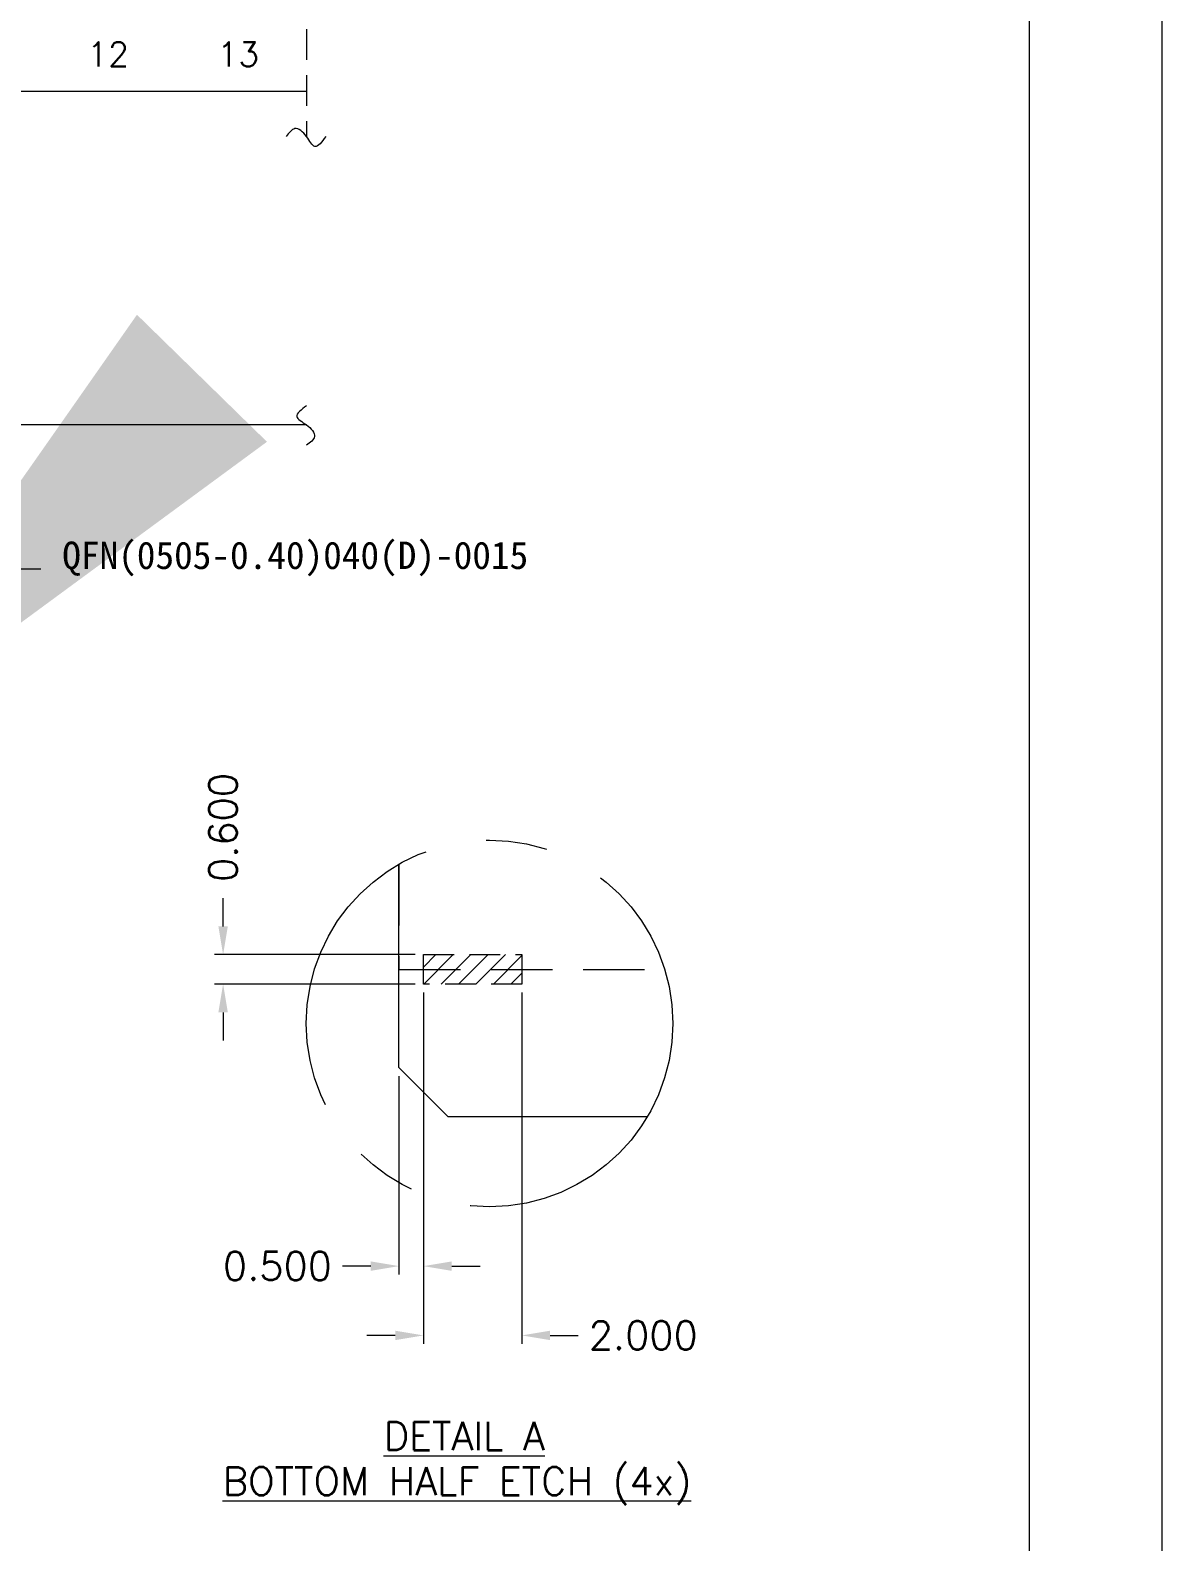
# Model space of a CAD drawing. Extents: x -140 to 3541, y -503 to -95.
# Drawn here: x 3265.6 to 3311.6, y -409.9 to -348.4 of the extents above; entities that cross this region are included whole.
import ezdxf

# ---------------------------------------------------------------- set-up
doc = ezdxf.new("R2010")
doc.units = 0
doc.header["$LTSCALE"] = 5
doc.header["$MEASUREMENT"] = 0
for name, pattern in [('CENTER', [2, 1.25, -0.25, 0.25, -0.25]), ('DASHED', [0.75, 0.5, -0.25]), ('HIDDEN', [0.375, 0.25, -0.125])]:
    doc.linetypes.add(name, pattern=pattern)
for name, color, linetype in [('1', 7, 'CONTINUOUS'), ('1D', 4, 'CONTINUOUS'), ('标注', 4, 'CONTINUOUS')]:
    doc.layers.add(name, color=color, linetype=linetype)
doc.layers.add('图层1实体', color=7, linetype='CONTINUOUS', lineweight=18)
doc.layers.add('尺寸线层', color=3, linetype='CONTINUOUS', lineweight=18)
doc.styles.add('SIMPLEX', font='SIMPLEX')
doc.styles.get("Standard").update_dxf_attribs({"font": 'romans.shx', "bigfont": 'bigfont.shx'})
doc.dimstyles.get("Standard").update_dxf_attribs({"dimscale": 4.5, "dimtxt": 0.16, "dimasz": 0.12, "dimexe": 0.08, "dimexo": 0.05, "dimgap": 0.08, "dimtad": 0, "dimdec": 3, "dimzin": 0, "dimdsep": 46, "dimtxsty": 'Standard', "dimcen": 0.09, "dimadec": 0, "dimazin": 0, "dimtfac": 1, "dimtdec": 3, "dimtmove": 0, "dimatfit": 3, "dimfxl": 1, "dimtolj": 1, "dimtzin": 0, "dimarcsym": 0})

msp = doc.modelspace()

# ---------------------------------------------------------------- hatches: boundary and pattern name
at = {"layer": '1D', "lineweight": 0}
h = msp.add_hatch(dxfattribs=at)
h.set_pattern_fill('ANSI31', color=256, scale=4, style=0)
h.set_pattern_definition([(45, (2761.49285, -302.7584), (-0.3535534, 0.3535534), [])])
h.paths.add_polyline_path([(3281.57458, -387.2395), (3281.57458, -386.0395), (3285.57458, -386.0395), (3285.57458, -387.2395)])

# ---------------------------------------------------------------- linework, layer by layer
at = {"layer": '1', "lineweight": 0}
msp.add_lwpolyline([(3276.81434, -350.91135), (3201.31434, -350.91135), (3200.31434, -349.91135), (3200.31434, -339.41135), (3202.41434, -339.41135, 0.41421356), (3202.81434, -339.01135), (3202.81434, -319.81135, 0.41421356), (3202.41434, -319.41135), (3200.31434, -319.41135), (3200.31434, -304.41135), (3202.41434, -304.41135, 0.41421356), (3202.81434, -304.01135), (3202.81434, -284.81135, 0.41421356), (3202.41434, -284.41135), (3200.31434, -284.41135), (3200.31434, -273.91135), (3201.31434, -272.91135), (3276.81434, -272.91135)], format="xyb", dxfattribs=at)
msp.add_lwpolyline([(3290.6846, -392.6395), (3282.57458, -392.6395), (3280.57458, -390.6395), (3280.57458, -382.35821)], dxfattribs=at)
at = {"layer": '1D', "color": 6, "linetype": 'HIDDEN', "lineweight": 0}
msp.add_line((3276.81434, -271.5041), (3276.81434, -352.75216), dxfattribs=at)
at = {"layer": '1D', "linetype": 'DASHED', "lineweight": 0}
msp.add_lwpolyline([(3280.57458, -382.35821), (3280.57458, -386.6395), (3291.39171, -386.6395)], dxfattribs=at)
at = {"layer": '1D', "linetype": 'HIDDEN', "lineweight": 0}
msp.add_lwpolyline([(3281.57458, -387.2395), (3281.57458, -386.0395), (3285.57458, -386.0395), (3285.57458, -387.2395)], close=True, dxfattribs=at)
at = {"layer": '1D', "color": 2, "linetype": 'CENTER', "lineweight": 0, "ltscale": 2}
msp.add_circle((3284.26449, -388.84121), 7.45954, dxfattribs=at)
at = {"layer": '1D', "lineweight": 0}
msp.add_spline([(3277.59292, -352.75216), (3277.15208, -353.15173), (3276.81434, -352.75216), (3276.33719, -352.42957), (3275.98986, -352.75216)], degree=3, dxfattribs=at)
at = {"layer": '图层1实体', "lineweight": 0, "elevation": 0.03251}
for points in [[(3149.65852, -250.60164), (3311.62224, -250.60164), (3311.62224, -475.5099), (3149.65852, -475.5099)], [(3169.01438, -255.16142), (3306.23004, -255.16142), (3306.23004, -470.97748), (3169.01438, -470.97748)]]:
    msp.add_lwpolyline(points, close=True, dxfattribs=at)
at = {"layer": '标注', "lineweight": 0}
for p, q in [((3276.81434, -364.48441), (3256.43735, -364.48441)), ((3273.41805, -384.8895), (3273.41805, -383.7395)), ((3281.22958, -386.0395), (3273.07305, -386.0395)), ((3281.22958, -387.2395), (3273.07305, -387.2395)), ((3281.57458, -387.5845), (3281.57458, -399.05968)), ((3281.57458, -387.5845), (3281.57458, -401.87991)), ((3285.57458, -387.5845), (3285.57458, -401.87991)), ((3273.41805, -388.3895), (3273.41805, -389.5395)), ((3280.57458, -390.9845), (3280.57458, -399.05968)), ((3279.42458, -398.71468), (3278.27458, -398.71468)), ((3282.72458, -398.71468), (3283.87458, -398.71468)), ((3280.42458, -401.53491), (3279.27458, -401.53491)), ((3286.72458, -401.53491), (3287.87458, -401.53491))]:
    msp.add_line(p, q, dxfattribs=at)
msp.add_spline([(3276.81434, -363.70584), (3276.41477, -364.14668), (3276.81434, -364.48441), (3277.13694, -364.96156), (3276.81434, -365.30889)], degree=3, dxfattribs=at)
for points in [[(3273.22638, -384.8895), (3273.60971, -384.8895), (3273.41805, -386.0395)], [(3273.22638, -388.3895), (3273.60971, -388.3895), (3273.41805, -387.2395)], [(3279.42458, -398.52301), (3279.42458, -398.90634), (3280.57458, -398.71468)], [(3282.72458, -398.52301), (3282.72458, -398.90634), (3281.57458, -398.71468)], [(3280.42458, -401.34325), (3280.42458, -401.72658), (3281.57458, -401.53491)], [(3286.72458, -401.34325), (3286.72458, -401.72658), (3285.57458, -401.53491)]]:
    msp.add_solid(points, dxfattribs=at)

# ---------------------------------------------------------------- texts
at = {"layer": '尺寸线层', "lineweight": 0, "char_height": 0.9920638, "attachment_point": 5}
for s, insert in [('{\\Fsimplex|c0;12}', (3268.73477, -349.40298, -0.09923)), ('{\\Fsimplex|c0;13}', (3274.03477, -349.40298, -0.09923))]:
    msp.add_mtext(s, dxfattribs=dict(at, insert=insert))
at = {"layer": '标注', "lineweight": 0, "attachment_point": 5, "style": 'SIMPLEX'}
for s, insert, char_height in [('{\\fSimSun|b0|i0|c134|p2;QFN(0505-0.40)040(D)-0015}', (3276.35393, -369.93887), 1.115046), ('\\A1;0.500', (3275.62958, -398.71468), 1.15), ('\\A1;2.000', (3290.51958, -401.53491), 1.15), ('{\\LDETAIL A}', (3283.22896, -405.63126, -0.01898), 1.15), ('{\\LBOTTOM HALF ETCH (4x)}', (3282.93398, -407.65748, -0.01898), 1.15)]:
    msp.add_mtext(s, dxfattribs=dict(at, insert=insert, char_height=char_height))
at = {"layer": '标注', "lineweight": 0, "insert": (3273.41805, -380.86499), "char_height": 1.15, "attachment_point": 5, "rotation": 90, "style": 'SIMPLEX'}
msp.add_mtext('\\A1;0.600', dxfattribs=at)

# ---------------------------------------------------------------- leaders
at = {"layer": '标注', "lineweight": 0}
msp.add_leader([(3256.83217, -378.67833), (3264.97301, -370.34774), (3266.00302, -370.34774)], dimstyle='Standard', override={"dimasz": 5, "dimgap": 0.3, "dimtad": 1, "dimlwd": 0}, dxfattribs=at)

doc.saveas('drawing.dxf')
